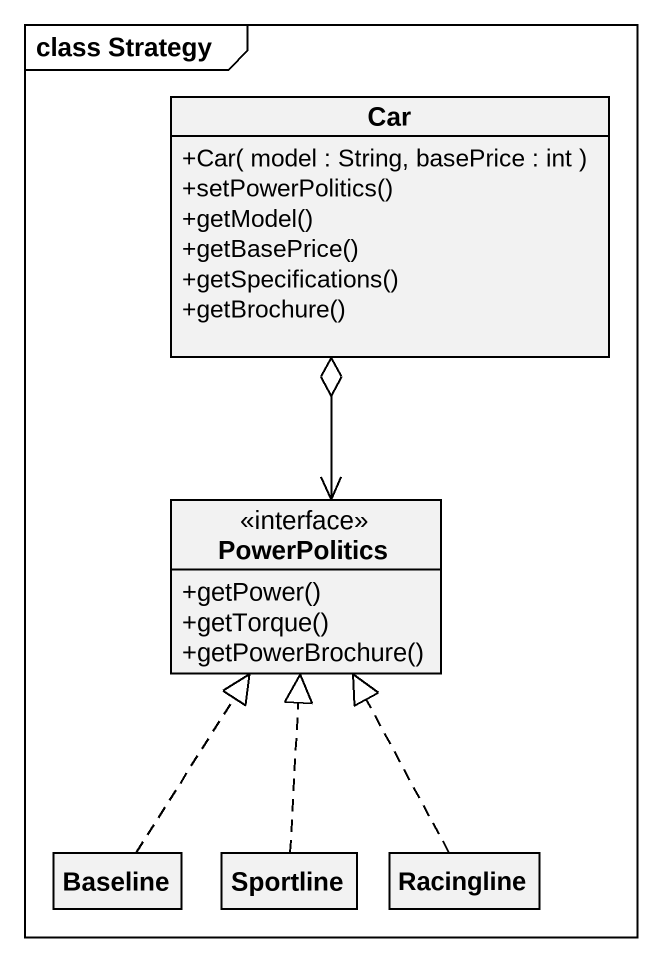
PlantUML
@startuml
mainframe class Strategy
hide circle
hide empty members
skinparam classAttributeIconSize 0
class Car {
  +Car( model : String, basePrice : int )
  +setPowerPolitics()
  +getModel()
  +getBasePrice()
  +getSpecifications()
  +getBrochure()
}
interface PowerPolitics {
  +getPower()
  +getTorque()
  +getPowerBrochure()
}
class Baseline
class Sportline
class Racingline
Car o--> PowerPolitics
Baseline .up.|> PowerPolitics
Sportline .up.|> PowerPolitics
Racingline .up.|> PowerPolitics
@enduml
